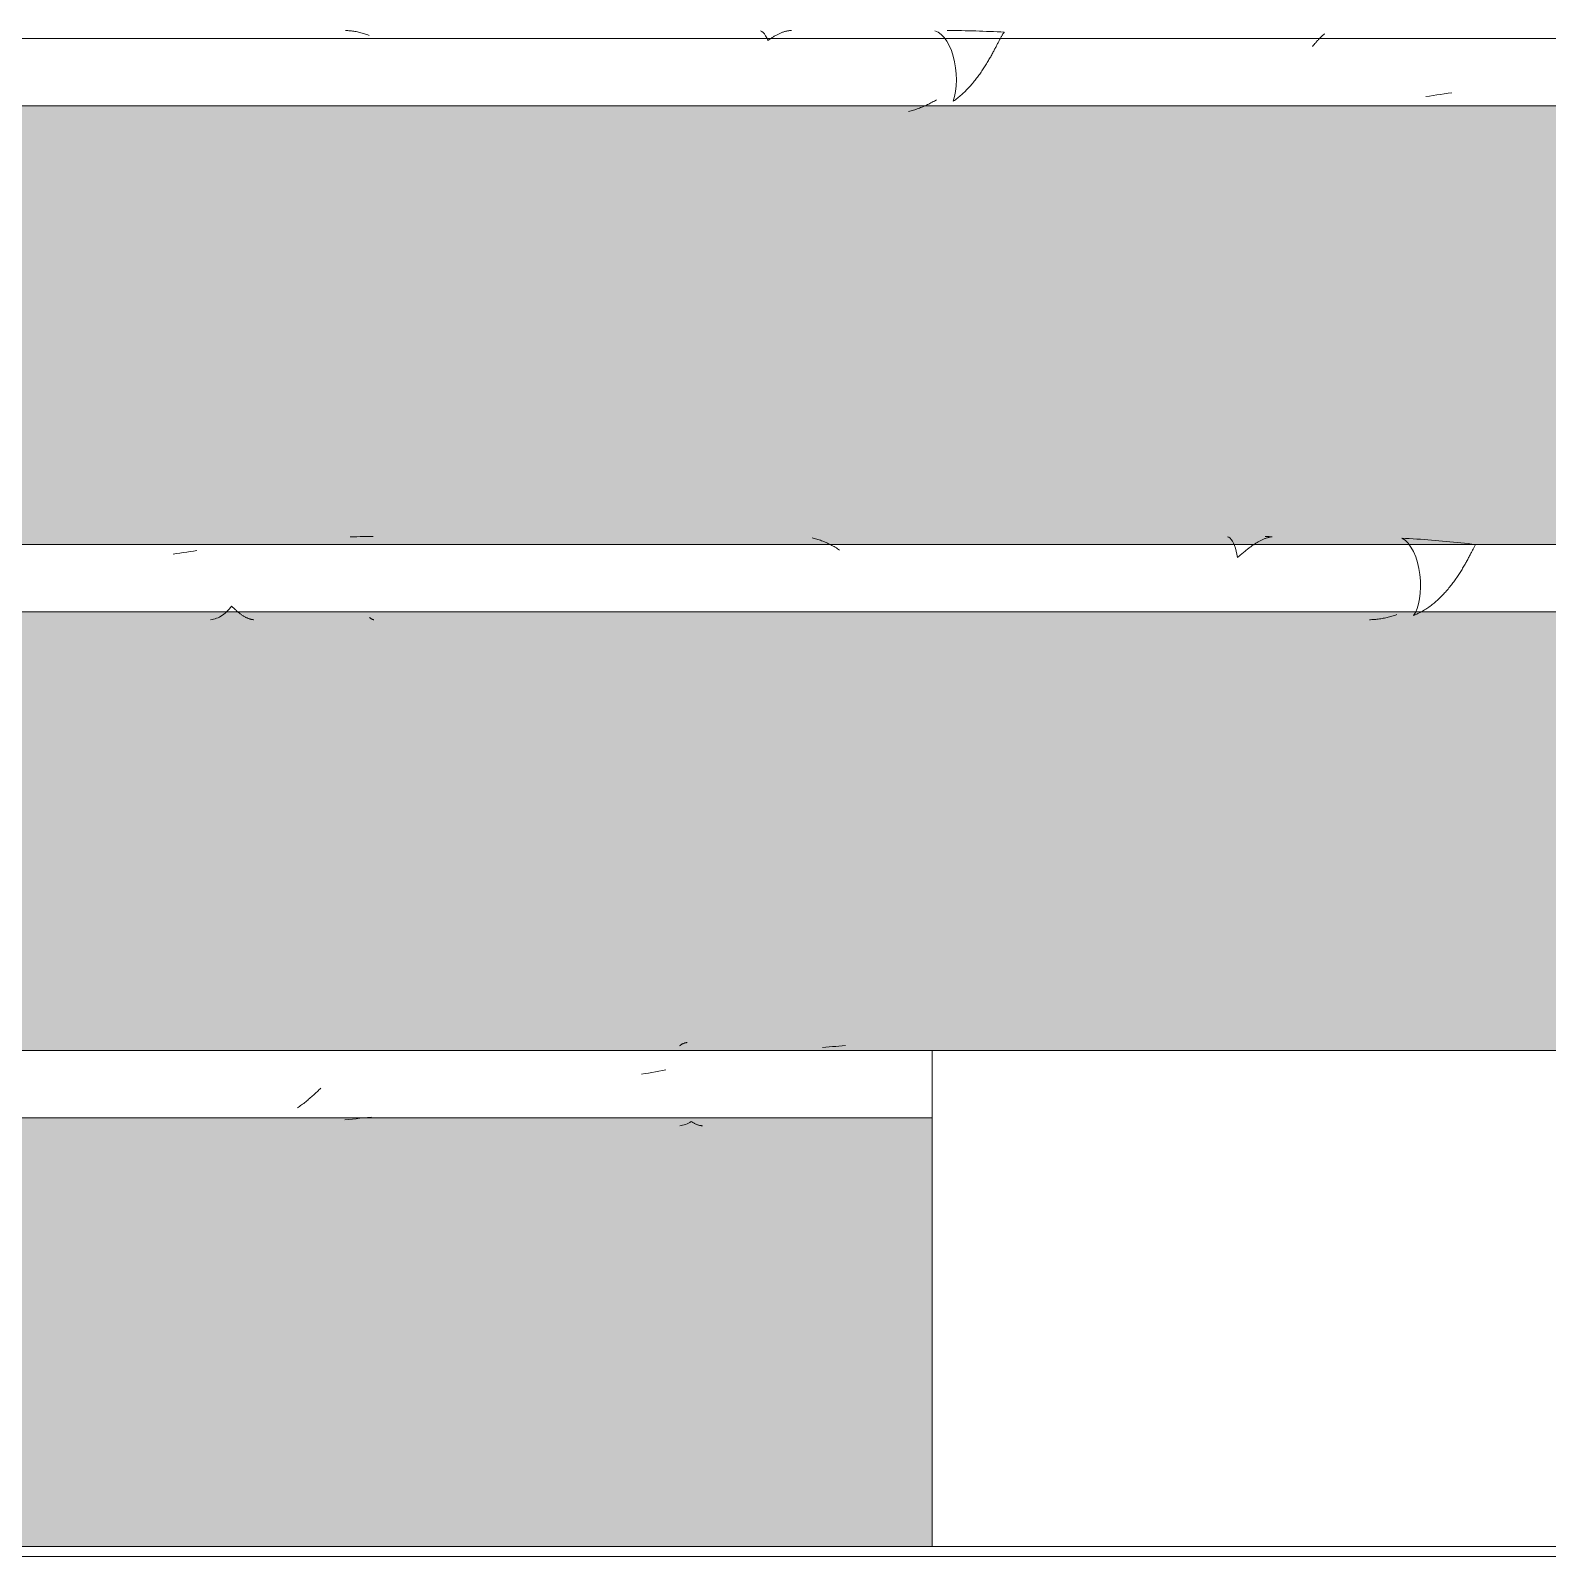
# Model space of a CAD drawing. Header units: millimetres. Extents: x -20608 to 106651, y -8981 to 93550.
# Drawn here: x 35383.3 to 35833, y -450 to 2.3 of the extents above; entities that cross this region are included whole.
import ezdxf

# ---------------------------------------------------------------- set-up
doc = ezdxf.new("R2010")
doc.units = ezdxf.units.MM
doc.linetypes.add('Grid Line', pattern=[14, 10, -2, 0, -2])
for name, color, linetype, lineweight in [('C-PRKG', 70, 'Continuous', 5), ('NET CAT', 3, 'Continuous', 5), ('NET THAY 1', 41, 'Continuous', 5), ('NET-THAY', 2, 'Continuous', 9), ('TRUC', 225, 'Continuous', 5)]:
    doc.layers.add(name, color=color, linetype=linetype, lineweight=lineweight)

# ---------------------------------------------------------------- blocks, each defined once
blk = doc.blocks.new('FP_390-MẶT ĐỨNG 1-14')
at = {"layer": 'NET THAY 1'}
for p, q in [((35575.82, -298.49), (35575.68, -298.59)), ((35575.95, -298.4), (35575.82, -298.49)), ((35576.09, -298.31), (35575.95, -298.4)), ((35576.22, -298.23), (35576.09, -298.31)), ((35576.35, -298.15), (35576.22, -298.23)), ((35576.48, -298.08), (35576.35, -298.15)), ((35576.62, -298.02), (35576.48, -298.08)), ((35576.75, -297.96), (35576.62, -298.02)), ((35576.88, -297.9), (35576.75, -297.96)), ((35577.01, -297.85), (35576.88, -297.9)), ((35577.13, -297.81), (35577.01, -297.85)), ((35577.26, -297.77), (35577.13, -297.81)), ((35577.39, -297.74), (35577.26, -297.77)), ((35577.52, -297.72), (35577.39, -297.74)), ((35577.65, -297.7), (35577.52, -297.72)), ((35577.77, -297.68), (35577.65, -297.7)), ((35577.9, -297.67), (35577.77, -297.68)), ((35619.02, -299.05), (35618.05, -299.14)), ((35620, -298.96), (35619.02, -299.05)), ((35620.97, -298.88), (35620, -298.96)), ((35621.95, -298.8), (35620.97, -298.88)), ((35622.92, -298.72), (35621.95, -298.8)), ((35623.89, -298.64), (35622.92, -298.72)), ((35624.86, -298.57), (35623.89, -298.64)), ((35565.44, -306.87), (35564.41, -307.06)), ((35566.47, -306.69), (35565.44, -306.87)), ((35567.5, -306.5), (35566.47, -306.69)), ((35568.53, -306.32), (35567.5, -306.5)), ((35569.56, -306.13), (35568.53, -306.32)), ((35570.58, -305.95), (35569.56, -306.13)), ((35571.61, -305.77), (35570.58, -305.95)), ((35468.49, -311.96), (35468.23, -312.22)), ((35468.76, -311.7), (35468.49, -311.96)), ((35469.02, -311.44), (35468.76, -311.7)), ((35469.28, -311.18), (35469.02, -311.44)), ((35463.02, -316.59), (35462.7, -316.81)), ((35463.32, -316.36), (35463.02, -316.59)), ((35463.63, -316.14), (35463.32, -316.36)), ((35463.94, -315.91), (35463.63, -316.14)), ((35464.24, -315.68), (35463.94, -315.91)), ((35464.54, -315.44), (35464.24, -315.68)), ((35464.84, -315.21), (35464.54, -315.44)), ((35465.13, -314.97), (35464.84, -315.21)), ((35465.43, -314.73), (35465.13, -314.97)), ((35465.72, -314.48), (35465.43, -314.73)), ((35466.01, -314.24), (35465.72, -314.48)), ((35466.29, -313.99), (35466.01, -314.24)), ((35466.58, -313.74), (35466.29, -313.99)), ((35466.86, -313.49), (35466.58, -313.74)), ((35467.14, -313.24), (35466.86, -313.49)), ((35467.41, -312.99), (35467.14, -313.24)), ((35467.69, -312.73), (35467.41, -312.99)), ((35467.96, -312.48), (35467.69, -312.73)), ((35468.23, -312.22), (35467.96, -312.48)), ((35462.7, -316.81), (35462.39, -317.02)), ((35477.55, -320.44), (35476.42, -320.54)), ((35478.68, -320.34), (35477.55, -320.44)), ((35479.81, -320.23), (35478.68, -320.34)), ((35480.93, -320.12), (35479.81, -320.23)), ((35482.06, -320.01), (35480.93, -320.12)), ((35483.19, -319.9), (35482.06, -320.01)), ((35484.31, -319.78), (35483.19, -319.9)), ((35579.15, -321.05), (35578.74, -321.32)), ((35579.32, -321.17), (35579.15, -321.05)), ((35576.16, -322.26), (35575.72, -322.31)), ((35576.59, -322.18), (35576.16, -322.26)), ((35577.03, -322.07), (35576.59, -322.18)), ((35577.46, -321.93), (35577.03, -322.07)), ((35577.89, -321.76), (35577.46, -321.93)), ((35578.32, -321.55), (35577.89, -321.76)), ((35578.74, -321.32), (35578.32, -321.55)), ((35579.49, -321.27), (35579.32, -321.17)), ((35579.65, -321.37), (35579.49, -321.27)), ((35579.82, -321.47), (35579.65, -321.37)), ((35579.98, -321.56), (35579.82, -321.47)), ((35580.14, -321.65), (35579.98, -321.56)), ((35580.31, -321.73), (35580.14, -321.65)), ((35580.47, -321.81), (35580.31, -321.73)), ((35580.63, -321.88), (35580.47, -321.81)), ((35580.79, -321.94), (35580.63, -321.88)), ((35580.95, -322.01), (35580.79, -321.94)), ((35581.11, -322.06), (35580.95, -322.01)), ((35581.27, -322.11), (35581.11, -322.06)), ((35581.42, -322.16), (35581.27, -322.11)), ((35581.58, -322.2), (35581.42, -322.16)), ((35581.74, -322.23), (35581.58, -322.2)), ((35581.9, -322.26), (35581.74, -322.23)), ((35582.05, -322.29), (35581.9, -322.26)), ((35582.21, -322.3), (35582.05, -322.29)), ((35582.37, -322.32), (35582.21, -322.3)), ((35582.52, -322.33), (35582.37, -322.32))]:
    blk.add_line(p, q, dxfattribs=at)
at = {"layer": 'NET THAY 1', "color": 7}
for p, q in [((35650.52, -300), (34950.52, -300)), ((34950.52, -320), (35650.52, -320))]:
    blk.add_line(p, q, dxfattribs=at)
blk = doc.blocks.new('FP_391-MẶT ĐỨNG 1-14')
at = {"layer": 'NET THAY 1'}
for p, q in [((35479.03, -147.74), (35478.06, -147.76)), ((35479.99, -147.72), (35479.03, -147.74)), ((35480.96, -147.7), (35479.99, -147.72)), ((35481.92, -147.69), (35480.96, -147.7)), ((35482.89, -147.68), (35481.92, -147.69)), ((35483.85, -147.68), (35482.89, -147.68)), ((35484.82, -147.67), (35483.85, -147.68)), ((35615.29, -148.18), (35614.94, -148.1)), ((35615.65, -148.26), (35615.29, -148.18)), ((35616.01, -148.36), (35615.65, -148.26)), ((35616.36, -148.46), (35616.01, -148.36)), ((35616.71, -148.56), (35616.36, -148.46)), ((35617.07, -148.67), (35616.71, -148.56)), ((35617.42, -148.79), (35617.07, -148.67)), ((35617.77, -148.92), (35617.42, -148.79)), ((35618.12, -149.05), (35617.77, -148.92)), ((35618.46, -149.18), (35618.12, -149.05)), ((35618.81, -149.32), (35618.46, -149.18)), ((35738.07, -147.73), (35738.47, -147.9)), ((35738.47, -147.9), (35738.85, -148.18)), ((35738.85, -148.18), (35739.22, -148.57)), ((35739.22, -148.57), (35739.57, -149.06)), ((35739.57, -149.06), (35739.9, -149.65)), ((35747.35, -149.16), (35747.15, -149.28)), ((35747.56, -149.04), (35747.35, -149.16)), ((35747.76, -148.93), (35747.56, -149.04)), ((35747.97, -148.83), (35747.76, -148.93)), ((35748.17, -148.73), (35747.97, -148.83)), ((35748.37, -148.63), (35748.17, -148.73)), ((35748.57, -148.54), (35748.37, -148.63)), ((35748.77, -148.45), (35748.57, -148.54)), ((35748.97, -148.37), (35748.77, -148.45)), ((35749.17, -148.29), (35748.97, -148.37)), ((35749.37, -148.21), (35749.17, -148.29)), ((35749.68, -147.68), (35749.27, -147.67)), ((35749.57, -148.14), (35749.37, -148.21)), ((35749.76, -148.08), (35749.57, -148.14)), ((35750.09, -147.69), (35749.68, -147.68)), ((35749.96, -148.02), (35749.76, -148.08)), ((35750.15, -147.96), (35749.96, -148.02)), ((35750.5, -147.7), (35750.09, -147.69)), ((35750.35, -147.91), (35750.15, -147.96)), ((35750.54, -147.87), (35750.35, -147.91)), ((35750.91, -147.71), (35750.5, -147.7)), ((35750.74, -147.83), (35750.54, -147.87)), ((35750.93, -147.79), (35750.74, -147.83)), ((35751.32, -147.73), (35750.91, -147.71)), ((35751.13, -147.76), (35750.93, -147.79)), ((35751.32, -147.73), (35751.13, -147.76)), ((35789.81, -148.14), (35790.77, -148.79)), ((35790.91, -148.21), (35789.81, -148.14)), ((35790.77, -148.79), (35791.67, -149.68)), ((35792, -148.27), (35790.91, -148.21)), ((35793.1, -148.34), (35792, -148.27)), ((35794.2, -148.41), (35793.1, -148.34)), ((35795.29, -148.49), (35794.2, -148.41)), ((35796.39, -148.56), (35795.29, -148.49)), ((35797.48, -148.65), (35796.39, -148.56)), ((35798.58, -148.73), (35797.48, -148.65)), ((35799.67, -148.82), (35798.58, -148.73)), ((35800.76, -148.91), (35799.67, -148.82)), ((35801.86, -149.01), (35800.76, -148.91)), ((35802.95, -149.11), (35801.86, -149.01)), ((35804.04, -149.21), (35802.95, -149.11)), ((35805.13, -149.32), (35804.04, -149.21)), ((35426.56, -152.72), (35425.56, -152.88)), ((35427.56, -152.57), (35426.56, -152.72)), ((35428.56, -152.42), (35427.56, -152.57)), ((35429.56, -152.26), (35428.56, -152.42)), ((35430.56, -152.12), (35429.56, -152.26)), ((35431.56, -151.97), (35430.56, -152.12)), ((35432.55, -151.82), (35431.56, -151.97)), ((35619.15, -149.47), (35618.81, -149.32)), ((35619.49, -149.63), (35619.15, -149.47)), ((35619.83, -149.79), (35619.49, -149.63)), ((35620.17, -149.95), (35619.83, -149.79)), ((35620.51, -150.13), (35620.17, -149.95)), ((35620.84, -150.3), (35620.51, -150.13)), ((35621.18, -150.48), (35620.84, -150.3)), ((35621.51, -150.67), (35621.18, -150.48)), ((35621.84, -150.86), (35621.51, -150.67)), ((35622.16, -151.06), (35621.84, -150.86)), ((35622.49, -151.27), (35622.16, -151.06)), ((35622.81, -151.47), (35622.49, -151.27)), ((35623.13, -151.69), (35622.81, -151.47)), ((35739.9, -149.65), (35740.2, -150.34)), ((35740.2, -150.34), (35740.46, -151.12)), ((35740.46, -151.12), (35740.69, -151.97)), ((35740.69, -151.97), (35740.88, -152.91)), ((35740.88, -152.91), (35741.03, -153.9)), ((35741.28, -153.67), (35741.03, -153.89)), ((35741.53, -153.47), (35741.28, -153.67)), ((35741.77, -153.26), (35741.53, -153.47)), ((35742.01, -153.06), (35741.77, -153.26)), ((35742.25, -152.86), (35742.01, -153.06)), ((35742.49, -152.66), (35742.25, -152.86)), ((35742.73, -152.46), (35742.49, -152.66)), ((35742.97, -152.27), (35742.73, -152.46)), ((35743.2, -152.08), (35742.97, -152.27)), ((35743.43, -151.9), (35743.2, -152.08)), ((35743.66, -151.71), (35743.43, -151.9)), ((35743.89, -151.53), (35743.66, -151.71)), ((35744.12, -151.36), (35743.89, -151.53)), ((35744.34, -151.18), (35744.12, -151.36)), ((35744.57, -151.02), (35744.34, -151.18)), ((35744.79, -150.85), (35744.57, -151.02)), ((35745.01, -150.69), (35744.79, -150.85)), ((35745.23, -150.53), (35745.01, -150.69)), ((35745.45, -150.37), (35745.23, -150.53)), ((35745.66, -150.22), (35745.45, -150.37)), ((35745.88, -150.08), (35745.66, -150.22)), ((35746.09, -149.93), (35745.88, -150.08)), ((35746.31, -149.79), (35746.09, -149.93)), ((35746.52, -149.66), (35746.31, -149.79)), ((35746.73, -149.53), (35746.52, -149.66)), ((35746.94, -149.4), (35746.73, -149.53)), ((35747.15, -149.28), (35746.94, -149.4)), ((35791.67, -149.68), (35792.5, -150.81)), ((35792.5, -150.81), (35793.25, -152.15)), ((35793.25, -152.15), (35793.9, -153.67)), ((35793.9, -153.67), (35794.44, -155.33)), ((35806.22, -149.43), (35805.13, -149.32)), ((35807.3, -149.54), (35806.22, -149.43)), ((35808.39, -149.66), (35807.3, -149.54)), ((35809.48, -149.78), (35808.39, -149.66)), ((35810.56, -149.9), (35809.48, -149.78)), ((35809.75, -153.66), (35809.6, -153.93)), ((35809.89, -153.39), (35809.75, -153.66)), ((35810.02, -153.13), (35809.89, -153.39)), ((35810.16, -152.88), (35810.02, -153.13)), ((35810.29, -152.63), (35810.16, -152.88)), ((35810.41, -152.38), (35810.29, -152.63)), ((35810.54, -152.14), (35810.41, -152.38)), ((35810.66, -151.9), (35810.54, -152.14)), ((35811.64, -150.02), (35810.56, -149.9)), ((35810.78, -151.67), (35810.66, -151.9)), ((35810.9, -151.45), (35810.78, -151.67)), ((35811.01, -151.23), (35810.9, -151.45)), ((35811.12, -151.01), (35811.01, -151.23)), ((35811.23, -150.8), (35811.12, -151.01)), ((35811.34, -150.6), (35811.23, -150.8)), ((35811.44, -150.4), (35811.34, -150.6)), ((35811.54, -150.21), (35811.44, -150.4)), ((35811.64, -150.02), (35811.54, -150.21)), ((35794.44, -155.33), (35794.85, -157.1)), ((35794.85, -157.1), (35795.15, -158.93)), ((35807.07, -158.3), (35806.88, -158.61)), ((35807.27, -158), (35807.07, -158.3)), ((35807.46, -157.69), (35807.27, -158)), ((35807.64, -157.39), (35807.46, -157.69)), ((35807.82, -157.09), (35807.64, -157.39)), ((35808, -156.79), (35807.82, -157.09)), ((35808.18, -156.49), (35808, -156.79)), ((35808.35, -156.19), (35808.18, -156.49)), ((35808.52, -155.9), (35808.35, -156.19)), ((35808.68, -155.61), (35808.52, -155.9)), ((35808.85, -155.32), (35808.68, -155.61)), ((35809, -155.03), (35808.85, -155.32)), ((35809.16, -154.75), (35809, -155.03)), ((35809.31, -154.47), (35809.16, -154.75)), ((35809.46, -154.2), (35809.31, -154.47)), ((35809.6, -153.93), (35809.46, -154.2)), ((35795.15, -158.93), (35795.31, -160.79)), ((35795.35, -162.63), (35795.26, -164.41)), ((35795.31, -160.79), (35795.35, -162.63)), ((35804, -162.62), (35803.75, -162.92)), ((35804.24, -162.31), (35804, -162.62)), ((35804.48, -162.01), (35804.24, -162.31)), ((35804.72, -161.7), (35804.48, -162.01)), ((35804.95, -161.4), (35804.72, -161.7)), ((35805.18, -161.09), (35804.95, -161.4)), ((35805.4, -160.78), (35805.18, -161.09)), ((35805.62, -160.47), (35805.4, -160.78)), ((35805.84, -160.16), (35805.62, -160.47)), ((35806.06, -159.85), (35805.84, -160.16)), ((35806.27, -159.54), (35806.06, -159.85)), ((35806.47, -159.23), (35806.27, -159.54)), ((35806.68, -158.92), (35806.47, -159.23)), ((35806.88, -158.61), (35806.68, -158.92)), ((35795.05, -166.09), (35794.73, -167.63)), ((35795.26, -164.41), (35795.05, -166.09)), ((35799.66, -167.13), (35799.36, -167.38)), ((35799.95, -166.87), (35799.66, -167.13)), ((35800.24, -166.61), (35799.95, -166.87)), ((35800.53, -166.35), (35800.24, -166.61)), ((35800.82, -166.08), (35800.53, -166.35)), ((35801.1, -165.81), (35800.82, -166.08)), ((35801.38, -165.53), (35801.1, -165.81)), ((35801.66, -165.25), (35801.38, -165.53)), ((35801.93, -164.97), (35801.66, -165.25)), ((35802.2, -164.69), (35801.93, -164.97)), ((35802.47, -164.4), (35802.2, -164.69)), ((35802.73, -164.11), (35802.47, -164.4)), ((35802.99, -163.81), (35802.73, -164.11)), ((35803.25, -163.52), (35802.99, -163.81)), ((35803.5, -163.22), (35803.25, -163.52)), ((35803.75, -162.92), (35803.5, -163.22)), ((35438.86, -171.73), (35438.42, -171.91)), ((35439.3, -171.52), (35438.86, -171.73)), ((35439.72, -171.27), (35439.3, -171.52)), ((35440.15, -171), (35439.72, -171.27)), ((35440.56, -170.69), (35440.15, -171)), ((35440.97, -170.36), (35440.56, -170.69)), ((35441.37, -170), (35440.97, -170.36)), ((35441.76, -169.61), (35441.37, -170)), ((35442.14, -169.19), (35441.76, -169.61)), ((35442.51, -168.75), (35442.14, -169.19)), ((35442.87, -168.29), (35442.51, -168.75)), ((35443.06, -168.48), (35442.87, -168.29)), ((35443.26, -168.66), (35443.06, -168.48)), ((35443.45, -168.84), (35443.26, -168.66)), ((35443.63, -169.02), (35443.45, -168.84)), ((35443.82, -169.19), (35443.63, -169.02)), ((35444.01, -169.36), (35443.82, -169.19)), ((35444.19, -169.53), (35444.01, -169.36)), ((35444.37, -169.69), (35444.19, -169.53)), ((35444.55, -169.84), (35444.37, -169.69)), ((35444.73, -170), (35444.55, -169.84)), ((35444.91, -170.14), (35444.73, -170)), ((35445.09, -170.29), (35444.91, -170.14)), ((35445.26, -170.43), (35445.09, -170.29)), ((35445.44, -170.56), (35445.26, -170.43)), ((35445.61, -170.69), (35445.44, -170.56)), ((35445.78, -170.82), (35445.61, -170.69)), ((35445.95, -170.94), (35445.78, -170.82)), ((35446.12, -171.06), (35445.95, -170.94)), ((35446.29, -171.17), (35446.12, -171.06)), ((35446.45, -171.27), (35446.29, -171.17)), ((35446.62, -171.37), (35446.45, -171.27)), ((35446.78, -171.47), (35446.62, -171.37)), ((35446.95, -171.56), (35446.78, -171.47)), ((35447.11, -171.65), (35446.95, -171.56)), ((35447.27, -171.73), (35447.11, -171.65)), ((35447.44, -171.81), (35447.27, -171.73)), ((35447.6, -171.88), (35447.44, -171.81)), ((35447.76, -171.94), (35447.6, -171.88)), ((35483.88, -171.73), (35483.78, -171.64)), ((35483.98, -171.81), (35483.88, -171.73)), ((35484.07, -171.89), (35483.98, -171.81)), ((35784.66, -171.84), (35784.29, -171.91)), ((35785.03, -171.76), (35784.66, -171.84)), ((35785.4, -171.67), (35785.03, -171.76)), ((35785.77, -171.59), (35785.4, -171.67)), ((35786.14, -171.49), (35785.77, -171.59)), ((35786.5, -171.39), (35786.14, -171.49)), ((35786.87, -171.28), (35786.5, -171.39)), ((35787.24, -171.17), (35786.87, -171.28)), ((35787.6, -171.06), (35787.24, -171.17)), ((35787.96, -170.94), (35787.6, -171.06)), ((35788.32, -170.81), (35787.96, -170.94)), ((35793.8, -170.16), (35793.22, -171.09)), ((35793.56, -170.95), (35793.22, -171.09)), ((35793.9, -170.81), (35793.56, -170.95)), ((35794.31, -169), (35793.8, -170.16)), ((35794.24, -170.66), (35793.9, -170.81)), ((35794.58, -170.5), (35794.24, -170.66)), ((35794.73, -167.63), (35794.31, -169)), ((35794.91, -170.33), (35794.58, -170.5)), ((35795.24, -170.16), (35794.91, -170.33)), ((35795.57, -169.98), (35795.24, -170.16)), ((35795.9, -169.79), (35795.57, -169.98)), ((35796.23, -169.6), (35795.9, -169.79)), ((35796.55, -169.41), (35796.23, -169.6)), ((35796.88, -169.2), (35796.55, -169.41)), ((35797.2, -168.99), (35796.88, -169.2)), ((35797.51, -168.78), (35797.2, -168.99)), ((35797.83, -168.56), (35797.51, -168.78)), ((35798.14, -168.33), (35797.83, -168.56)), ((35798.45, -168.1), (35798.14, -168.33)), ((35798.75, -167.86), (35798.45, -168.1)), ((35799.06, -167.62), (35798.75, -167.86)), ((35799.36, -167.38), (35799.06, -167.62)), ((35437.09, -172.26), (35436.64, -172.31)), ((35437.54, -172.18), (35437.09, -172.26)), ((35437.98, -172.06), (35437.54, -172.18)), ((35438.42, -171.91), (35437.98, -172.06)), ((35447.92, -172.01), (35447.76, -171.94)), ((35448.08, -172.06), (35447.92, -172.01)), ((35448.23, -172.11), (35448.08, -172.06)), ((35448.39, -172.16), (35448.23, -172.11)), ((35448.55, -172.2), (35448.39, -172.16)), ((35448.71, -172.23), (35448.55, -172.2)), ((35448.86, -172.26), (35448.71, -172.23)), ((35449.02, -172.29), (35448.86, -172.26)), ((35449.18, -172.3), (35449.02, -172.29)), ((35449.33, -172.32), (35449.18, -172.3)), ((35449.49, -172.33), (35449.33, -172.32)), ((35484.16, -171.96), (35484.07, -171.89)), ((35484.26, -172.02), (35484.16, -171.96)), ((35484.35, -172.08), (35484.26, -172.02)), ((35484.44, -172.13), (35484.35, -172.08)), ((35484.53, -172.18), (35484.44, -172.13)), ((35484.62, -172.22), (35484.53, -172.18)), ((35484.71, -172.25), (35484.62, -172.22)), ((35484.8, -172.28), (35484.71, -172.25)), ((35484.89, -172.3), (35484.8, -172.28)), ((35484.98, -172.32), (35484.89, -172.3)), ((35485.07, -172.33), (35484.98, -172.32)), ((35780.54, -172.32), (35780.17, -172.33)), ((35780.92, -172.3), (35780.54, -172.32)), ((35781.29, -172.28), (35780.92, -172.3)), ((35781.67, -172.26), (35781.29, -172.28)), ((35782.05, -172.22), (35781.67, -172.26)), ((35782.42, -172.19), (35782.05, -172.22)), ((35782.79, -172.14), (35782.42, -172.19)), ((35783.17, -172.09), (35782.79, -172.14)), ((35783.54, -172.04), (35783.17, -172.09)), ((35783.91, -171.98), (35783.54, -172.04)), ((35784.29, -171.91), (35783.91, -171.98))]:
    blk.add_line(p, q, dxfattribs=at)
at = {"layer": 'NET THAY 1', "color": 7}
for p, q in [((38379.9, -150), (34501.29, -150)), ((34501.29, -170), (38379.9, -170))]:
    blk.add_line(p, q, dxfattribs=at)
blk = doc.blocks.new('FP_392-MẶT ĐỨNG 1-14')
at = {"layer": 'NET THAY 1', "color": 7}
for p, q in [((38241.93, 0), (34501.29, 0)), ((34501.29, -20), (38241.93, -20))]:
    blk.add_line(p, q, dxfattribs=at)
at = {"layer": 'NET THAY 1'}
for p, q in [((35476.96, 2.32), (35476.6, 2.33)), ((35477.31, 2.3), (35476.96, 2.32)), ((35477.67, 2.28), (35477.31, 2.3)), ((35478.03, 2.25), (35477.67, 2.28)), ((35478.38, 2.21), (35478.03, 2.25)), ((35478.74, 2.17), (35478.38, 2.21)), ((35479.09, 2.12), (35478.74, 2.17)), ((35479.45, 2.06), (35479.09, 2.12)), ((35479.8, 2), (35479.45, 2.06)), ((35480.15, 1.93), (35479.8, 2)), ((35480.51, 1.85), (35480.15, 1.93)), ((35480.86, 1.77), (35480.51, 1.85)), ((35481.21, 1.68), (35480.86, 1.77)), ((35481.56, 1.59), (35481.21, 1.68)), ((35481.91, 1.49), (35481.56, 1.59)), ((35482.25, 1.38), (35481.91, 1.49)), ((35482.6, 1.27), (35482.25, 1.38)), ((35482.95, 1.15), (35482.6, 1.27)), ((35483.29, 1.02), (35482.95, 1.15)), ((35483.63, 0.89), (35483.29, 1.02)), ((35599.62, 2.26), (35600.03, 2.08)), ((35600.03, 2.08), (35600.44, 1.76)), ((35600.44, 1.76), (35600.83, 1.33)), ((35600.83, 1.33), (35601.19, 0.77)), ((35601.19, 0.77), (35601.53, 0.11)), ((35601.53, 0.11), (35601.83, -0.66)), ((35602.9, 0.1), (35602.69, -0.04)), ((35603.11, 0.24), (35602.9, 0.1)), ((35603.32, 0.37), (35603.11, 0.24)), ((35603.53, 0.5), (35603.32, 0.37)), ((35603.74, 0.62), (35603.53, 0.5)), ((35603.95, 0.75), (35603.74, 0.62)), ((35604.15, 0.86), (35603.95, 0.75)), ((35604.36, 0.98), (35604.15, 0.86)), ((35604.56, 1.08), (35604.36, 0.98)), ((35604.76, 1.19), (35604.56, 1.08)), ((35604.96, 1.29), (35604.76, 1.19)), ((35605.16, 1.38), (35604.96, 1.29)), ((35605.36, 1.47), (35605.16, 1.38)), ((35605.56, 1.56), (35605.36, 1.47)), ((35605.76, 1.64), (35605.56, 1.56)), ((35605.96, 1.72), (35605.76, 1.64)), ((35606.15, 1.79), (35605.96, 1.72)), ((35606.35, 1.86), (35606.15, 1.79)), ((35606.54, 1.93), (35606.35, 1.86)), ((35606.74, 1.99), (35606.54, 1.93)), ((35606.93, 2.04), (35606.74, 1.99)), ((35607.13, 2.09), (35606.93, 2.04)), ((35607.32, 2.14), (35607.13, 2.09)), ((35607.51, 2.18), (35607.32, 2.14)), ((35607.7, 2.21), (35607.51, 2.18)), ((35607.9, 2.24), (35607.7, 2.21)), ((35608.09, 2.27), (35607.9, 2.24)), ((35608.28, 2.29), (35608.09, 2.27)), ((35608.47, 2.31), (35608.28, 2.29)), ((35608.66, 2.32), (35608.47, 2.31)), ((35608.85, 2.33), (35608.66, 2.32)), ((35651.33, 2.2), (35652.29, 1.8)), ((35652.29, 1.8), (35653.22, 1.15)), ((35653.22, 1.15), (35654.1, 0.27)), ((35654.1, 0.27), (35654.9, -0.84)), ((35656.1, 2.32), (35655.05, 2.33)), ((35657.16, 2.31), (35656.1, 2.32)), ((35658.22, 2.3), (35657.16, 2.31)), ((35659.28, 2.29), (35658.22, 2.3)), ((35660.33, 2.27), (35659.28, 2.29)), ((35661.39, 2.24), (35660.33, 2.27)), ((35662.45, 2.22), (35661.39, 2.24)), ((35663.5, 2.19), (35662.45, 2.22)), ((35664.56, 2.15), (35663.5, 2.19)), ((35665.61, 2.12), (35664.56, 2.15)), ((35666.67, 2.08), (35665.61, 2.12)), ((35667.72, 2.04), (35666.67, 2.08)), ((35668.78, 1.99), (35667.72, 2.04)), ((35669.83, 1.94), (35668.78, 1.99)), ((35670.89, 1.89), (35669.83, 1.94)), ((35670.82, 0.09), (35670.72, -0.09)), ((35670.91, 0.26), (35670.82, 0.09)), ((35671.94, 1.83), (35670.89, 1.89)), ((35671.01, 0.43), (35670.91, 0.26)), ((35671.1, 0.59), (35671.01, 0.43)), ((35671.19, 0.75), (35671.1, 0.59)), ((35671.28, 0.9), (35671.19, 0.75)), ((35671.37, 1.04), (35671.28, 0.9)), ((35671.45, 1.17), (35671.37, 1.04)), ((35671.54, 1.3), (35671.45, 1.17)), ((35671.62, 1.42), (35671.54, 1.3)), ((35671.7, 1.53), (35671.62, 1.42)), ((35671.78, 1.64), (35671.7, 1.53)), ((35671.86, 1.74), (35671.78, 1.64)), ((35671.94, 1.83), (35671.86, 1.74)), ((35765.54, 0.14), (35765.39, -0.02)), ((35765.68, 0.28), (35765.54, 0.14)), ((35765.83, 0.43), (35765.68, 0.28)), ((35765.97, 0.56), (35765.83, 0.43)), ((35766.11, 0.7), (35765.97, 0.56)), ((35766.26, 0.82), (35766.11, 0.7)), ((35766.39, 0.95), (35766.26, 0.82)), ((35766.53, 1.06), (35766.39, 0.95)), ((35766.67, 1.18), (35766.53, 1.06)), ((35766.81, 1.29), (35766.67, 1.18)), ((35766.94, 1.39), (35766.81, 1.29)), ((35602.05, -0.49), (35601.83, -0.65)), ((35602.26, -0.34), (35602.05, -0.49)), ((35602.48, -0.19), (35602.26, -0.34)), ((35602.69, -0.04), (35602.48, -0.19)), ((35654.9, -0.84), (35655.63, -2.15)), ((35655.63, -2.15), (35656.26, -3.62)), ((35656.26, -3.62), (35656.79, -5.23)), ((35668.51, -4.3), (35668.36, -4.58)), ((35668.66, -4.03), (35668.51, -4.3)), ((35668.81, -3.76), (35668.66, -4.03)), ((35668.95, -3.49), (35668.81, -3.76)), ((35669.08, -3.23), (35668.95, -3.49)), ((35669.22, -2.98), (35669.08, -3.23)), ((35669.35, -2.72), (35669.22, -2.98)), ((35669.48, -2.47), (35669.35, -2.72)), ((35669.6, -2.23), (35669.48, -2.47)), ((35669.73, -1.99), (35669.6, -2.23)), ((35669.85, -1.76), (35669.73, -1.99)), ((35669.96, -1.53), (35669.85, -1.76)), ((35670.08, -1.31), (35669.96, -1.53)), ((35670.19, -1.09), (35670.08, -1.31)), ((35670.3, -0.88), (35670.19, -1.09)), ((35670.41, -0.68), (35670.3, -0.88)), ((35670.51, -0.48), (35670.41, -0.68)), ((35670.62, -0.28), (35670.51, -0.48)), ((35670.72, -0.09), (35670.62, -0.28)), ((35763.49, -2.16), (35763.32, -2.37)), ((35763.66, -1.96), (35763.49, -2.16)), ((35763.82, -1.77), (35763.66, -1.96)), ((35763.99, -1.57), (35763.82, -1.77)), ((35764.15, -1.38), (35763.99, -1.57)), ((35764.31, -1.2), (35764.15, -1.38)), ((35764.47, -1.02), (35764.31, -1.2)), ((35764.63, -0.84), (35764.47, -1.02)), ((35764.78, -0.67), (35764.63, -0.84)), ((35764.94, -0.5), (35764.78, -0.67)), ((35765.09, -0.33), (35764.94, -0.5)), ((35765.24, -0.17), (35765.09, -0.33)), ((35765.39, -0.02), (35765.24, -0.17)), ((35656.79, -5.23), (35657.21, -6.95)), ((35657.21, -6.95), (35657.51, -8.73)), ((35657.51, -8.73), (35657.68, -10.53)), ((35665.71, -9.04), (35665.51, -9.35)), ((35665.91, -8.73), (35665.71, -9.04)), ((35666.11, -8.42), (35665.91, -8.73)), ((35666.31, -8.11), (35666.11, -8.42)), ((35666.5, -7.81), (35666.31, -8.11)), ((35666.68, -7.5), (35666.5, -7.81)), ((35666.87, -7.2), (35666.68, -7.5)), ((35667.05, -6.9), (35666.87, -7.2)), ((35667.22, -6.6), (35667.05, -6.9)), ((35667.4, -6.3), (35667.22, -6.6)), ((35667.57, -6.01), (35667.4, -6.3)), ((35667.73, -5.72), (35667.57, -6.01)), ((35667.9, -5.43), (35667.73, -5.72)), ((35668.06, -5.14), (35667.9, -5.43)), ((35668.21, -4.86), (35668.06, -5.14)), ((35668.36, -4.58), (35668.21, -4.86)), ((35657.74, -12.33), (35657.67, -14.07)), ((35657.68, -10.53), (35657.74, -12.33)), ((35662.52, -13.33), (35662.26, -13.63)), ((35662.77, -13.03), (35662.52, -13.33)), ((35663.02, -12.73), (35662.77, -13.03)), ((35663.26, -12.43), (35663.02, -12.73)), ((35663.5, -12.12), (35663.26, -12.43)), ((35663.74, -11.82), (35663.5, -12.12)), ((35663.97, -11.51), (35663.74, -11.82)), ((35664.2, -11.2), (35663.97, -11.51)), ((35664.43, -10.89), (35664.2, -11.2)), ((35664.65, -10.59), (35664.43, -10.89)), ((35664.87, -10.28), (35664.65, -10.59)), ((35665.09, -9.97), (35664.87, -10.28)), ((35665.3, -9.66), (35665.09, -9.97)), ((35665.51, -9.35), (35665.3, -9.66)), ((35657.2, -17.26), (35656.82, -18.64)), ((35657.49, -15.73), (35657.2, -17.26)), ((35657.75, -17.95), (35657.44, -18.19)), ((35657.67, -14.07), (35657.49, -15.73)), ((35658.05, -17.71), (35657.75, -17.95)), ((35658.36, -17.47), (35658.05, -17.71)), ((35658.66, -17.22), (35658.36, -17.47)), ((35658.95, -16.97), (35658.66, -17.22)), ((35659.25, -16.71), (35658.95, -16.97)), ((35659.54, -16.45), (35659.25, -16.71)), ((35659.82, -16.18), (35659.54, -16.45)), ((35660.11, -15.91), (35659.82, -16.18)), ((35660.39, -15.64), (35660.11, -15.91)), ((35660.67, -15.36), (35660.39, -15.64)), ((35660.94, -15.08), (35660.67, -15.36)), ((35661.21, -14.8), (35660.94, -15.08)), ((35661.48, -14.51), (35661.21, -14.8)), ((35661.74, -14.22), (35661.48, -14.51)), ((35662.01, -13.93), (35661.74, -14.22)), ((35662.26, -13.63), (35662.01, -13.93)), ((35797.97, -17.09), (35796.86, -17.25)), ((35799.07, -16.94), (35797.97, -17.09)), ((35800.18, -16.78), (35799.07, -16.94)), ((35801.28, -16.61), (35800.18, -16.78)), ((35802.38, -16.45), (35801.28, -16.61)), ((35803.48, -16.29), (35802.38, -16.45)), ((35804.58, -16.12), (35803.48, -16.29)), ((35643.94, -21.56), (35643.58, -21.65)), ((35644.3, -21.47), (35643.94, -21.56)), ((35644.66, -21.37), (35644.3, -21.47)), ((35645.01, -21.26), (35644.66, -21.37)), ((35645.37, -21.15), (35645.01, -21.26)), ((35645.72, -21.04), (35645.37, -21.15)), ((35646.08, -20.92), (35645.72, -21.04)), ((35646.43, -20.8), (35646.08, -20.92)), ((35646.78, -20.67), (35646.43, -20.8)), ((35647.13, -20.53), (35646.78, -20.67)), ((35647.48, -20.39), (35647.13, -20.53)), ((35647.82, -20.25), (35647.48, -20.39)), ((35648.17, -20.1), (35647.82, -20.25)), ((35648.51, -19.95), (35648.17, -20.1)), ((35648.86, -19.79), (35648.51, -19.95)), ((35649.2, -19.63), (35648.86, -19.79)), ((35649.54, -19.47), (35649.2, -19.63)), ((35649.87, -19.3), (35649.54, -19.47)), ((35650.21, -19.12), (35649.87, -19.3)), ((35650.54, -18.94), (35650.21, -19.12)), ((35650.88, -18.76), (35650.54, -18.94)), ((35651.21, -18.57), (35650.88, -18.76)), ((35651.54, -18.38), (35651.21, -18.57)), ((35651.86, -18.19), (35651.54, -18.38)), ((35657.13, -18.42), (35656.82, -18.64)), ((35657.44, -18.19), (35657.13, -18.42))]:
    blk.add_line(p, q, dxfattribs=at)
blk = doc.blocks.new('XE 2500 - XE 2500-889573-MẶT ĐỨNG 1-14')
at = {"layer": 'C-PRKG', "color": 7}
for p, q in [((32950.52, -300), (33450.52, -300)), ((32950.52, -447), (32950.52, -300)), ((32600.52, -447), (35300.52, -447))]:
    blk.add_line(p, q, dxfattribs=at)
blk = doc.blocks.new('ALC1807-ASCENT PLAZA-TANG 1_2_rvt-1-MẶT ĐỨNG 1-14')
at = {"layer": 'NET THAY 1'}
h = blk.add_hatch(dxfattribs=at)
h.set_pattern_fill('FP_22', color=256, style=0, pattern_type=2)
h.set_pattern_definition([(53.31, (33950.79, -1000), (161.7734, -15.9403), [18.199, -200.184]), (354.373, (33950.79, -1000), (31.294, -191.057), [13.546, -149.011]), (99.302, (33964.27, -1001.33), (130.48, 175.1174), [16.134, -177.469]), (33.032, (33950.79, -1000), (147.178, -77.2875), [17.474, -192.212]), (332.294, (33950.79, -1000), (-28.618, -191.588), [13.853, -152.384]), (81.505, (33963.06, -1006.43), (175.7936, 114.301), [16.143, -177.571]), (49.569, (33950.79, -949.2), (240.71, -42.041), [27.088, -297.965]), (95.898, (33970.85, -952.7), (210.807, 247.427), [24.251, -266.758]), (350.093, (33950.8, -949.2), (210.807, 247.427), [20.363, -223.991]), (23.379, (33973.34, -961.9), (134.6297, -102.2643), [17.205, -189.252]), (322.779, (33973.34, -961.9), (54.88, 184.187), [14.089, -154.977]), (73.409, (33984.56, -970.42), (189.507, 81.924), [16.016, -176.174]), (40.831, (33950.79, -1000), (2.7432, 84.5547), [7.804, -146.387, 7.804, -150.644, -156.674]), (40.831, (33950.79, -1000), (2.7432, 84.5547), [-312.639, 7.804, -148.87]), (8.433, (33950.79, -1000), (59.3349, 100.1798), [7.46, -78.895, 7.46, -136.54, -57.08]), (8.433, (33950.79, -1000), (59.3349, 100.1798), [-230.354, 7.46, -49.62]), (324.343, (33940.73, -1000), (120.4004, -5.7281), [7.726, -50.803, 7.726, -174.884, -242.309]), (324.343, (33940.73, -1000), (120.4004, -5.7281), [-241.138, 7.726, -234.583]), (314.099, (33877.94, -1000), (131.535, 25.4257), [7.885, -69.774, 7.885, -115.892, -175.63]), (314.099, (33877.94, -1000), (131.535, 25.4257), [-201.437, 7.885, -167.745])])
h.paths.add_polyline_path([(37697.46, -150), (38237.33, -150), (38236.37, -20), (34501.29, -20), (34501.29, -150), (36902.56, -150)], flags=0)
h = blk.add_hatch(dxfattribs=at)
h.set_pattern_fill('FP_21', color=256, style=0, pattern_type=2)
h.set_pattern_definition([(53.31, (34088.76, -1000), (161.7734, -15.9403), [18.199, -200.184]), (354.373, (34088.76, -1000), (31.294, -191.057), [13.546, -149.011]), (99.302, (34102.24, -1001.33), (130.48, 175.1174), [16.134, -177.469]), (33.032, (34088.76, -1000), (147.178, -77.2875), [17.474, -192.212]), (332.294, (34088.76, -1000), (-28.618, -191.588), [13.853, -152.384]), (81.505, (34101.03, -1006.43), (175.7936, 114.301), [16.143, -177.571]), (49.569, (34088.76, -949.2), (240.71, -42.041), [27.088, -297.965]), (95.898, (34108.82, -952.7), (210.807, 247.427), [24.251, -266.758]), (350.093, (34088.76, -949.2), (210.807, 247.427), [20.363, -223.991]), (23.379, (34111.31, -961.9), (134.6297, -102.2643), [17.205, -189.252]), (322.779, (34111.31, -961.9), (54.88, 184.187), [14.089, -154.977]), (73.409, (34122.53, -970.42), (189.507, 81.924), [16.016, -176.174]), (40.831, (34088.76, -1000), (2.7432, 84.5547), [7.804, -146.387, 7.804, -150.644, -156.674]), (40.831, (34088.76, -1000), (2.7432, 84.5547), [-312.639, 7.804, -148.87]), (8.433, (34088.76, -1000), (59.3349, 100.1798), [7.46, -78.895, 7.46, -136.54, -57.08]), (8.433, (34088.76, -1000), (59.3349, 100.1798), [-230.354, 7.46, -49.62]), (324.343, (34078.7, -1000), (120.4004, -5.7281), [7.726, -50.803, 7.726, -174.884, -242.309]), (324.343, (34078.7, -1000), (120.4004, -5.7281), [-241.138, 7.726, -234.583]), (314.099, (34015.91, -1000), (131.535, 25.4257), [7.885, -69.774, 7.885, -115.892, -175.63]), (314.099, (34015.91, -1000), (131.535, 25.4257), [-201.437, 7.885, -167.745])])
h.paths.add_polyline_path([(37925.77, -300), (38375.3, -300), (38374.34, -170), (34501.29, -170), (34501.29, -300), (37697.46, -300)], flags=0)
h = blk.add_hatch(dxfattribs=at)
h.set_pattern_fill('FP_20', color=256, style=0, pattern_type=2)
h.set_pattern_definition([(53.31, (34226.73, -1000), (161.7734, -15.9403), [18.199, -200.184]), (354.373, (34226.73, -1000), (31.294, -191.057), [13.546, -149.011]), (99.302, (34240.21, -1001.33), (130.48, 175.1174), [16.134, -177.469]), (33.032, (34226.73, -1000), (147.178, -77.2875), [17.474, -192.212]), (332.294, (34226.73, -1000), (-28.618, -191.588), [13.853, -152.384]), (81.505, (34239, -1006.43), (175.7936, 114.301), [16.143, -177.571]), (49.569, (34226.73, -949.2), (240.71, -42.041), [27.088, -297.965]), (95.898, (34246.8, -952.7), (210.807, 247.427), [24.251, -266.758]), (350.093, (34226.73, -949.2), (210.807, 247.427), [20.363, -223.991]), (23.379, (34249.28, -961.9), (134.6297, -102.2643), [17.205, -189.252]), (322.779, (34249.28, -961.9), (54.88, 184.187), [14.089, -154.977]), (73.409, (34260.5, -970.42), (189.507, 81.924), [16.016, -176.174]), (40.831, (34226.73, -1000), (2.7432, 84.5547), [7.804, -146.387, 7.804, -150.644, -156.674]), (40.831, (34226.73, -1000), (2.7432, 84.5547), [-312.639, 7.804, -148.87]), (8.433, (34226.73, -1000), (59.3349, 100.1798), [7.46, -78.895, 7.46, -136.54, -57.08]), (8.433, (34226.73, -1000), (59.3349, 100.1798), [-230.354, 7.46, -49.62]), (324.343, (34216.67, -1000), (120.4004, -5.7281), [7.726, -50.803, 7.726, -174.884, -242.309]), (324.343, (34216.67, -1000), (120.4004, -5.7281), [-241.138, 7.726, -234.583]), (314.099, (34153.88, -1000), (131.535, 25.4257), [7.885, -69.774, 7.885, -115.892, -175.63]), (314.099, (34153.88, -1000), (131.535, 25.4257), [-201.437, 7.885, -167.745])])
h.paths.add_polyline_path([(38513.27, -450), (38513.27, -320), (37650.52, -320), (37650.52, -447), (38000.52, -447), (38000.52, -450), (38492.35, -450)], flags=0)
h.paths.add_polyline_path([(35200.52, -447), (35650.52, -447), (35650.52, -320), (34950.52, -320), (34950.52, -447)], flags=0)
h.paths.add_polyline_path([(36902.56, -447), (37150.52, -447), (37150.52, -320), (36150.52, -320), (36150.52, -447), (36200.52, -447)], flags=0)
at = {"layer": 'NET-THAY', "color": 10}
blk.add_line((-20508.1, -450), (99538.03, -450), dxfattribs=at)
at = {"color": 10, "lineweight": 9}
blk.add_blockref('XE 2500 - XE 2500-889573-MẶT ĐỨNG 1-14', (2700, 0), dxfattribs=at)
at = {"layer": 'NET THAY 1', "color": 7}
for name in ['FP_392-MẶT ĐỨNG 1-14', 'FP_391-MẶT ĐỨNG 1-14', 'FP_390-MẶT ĐỨNG 1-14']:
    blk.add_blockref(name, (0, 0), dxfattribs=at)

msp = doc.modelspace()

# ---------------------------------------------------------------- linework, layer by layer
at = {"layer": 'NET CAT'}
msp.add_lwpolyline([(-20508.1, -450), (99538.03, -450)], dxfattribs=at)
at = {"layer": 'TRUC', "linetype": 'Grid Line', "ltscale": 50}
for p, q in [((-15600.63, 0), (103813.36, 0)), ((-20508.1, -450), (99538.03, -450))]:
    msp.add_line(p, q, dxfattribs=at)

# ---------------------------------------------------------------- block references
at = {"lineweight": 5}
msp.add_blockref('ALC1807-ASCENT PLAZA-TANG 1_2_rvt-1-MẶT ĐỨNG 1-14', (0, 0), dxfattribs=at)

doc.saveas('drawing.dxf')
